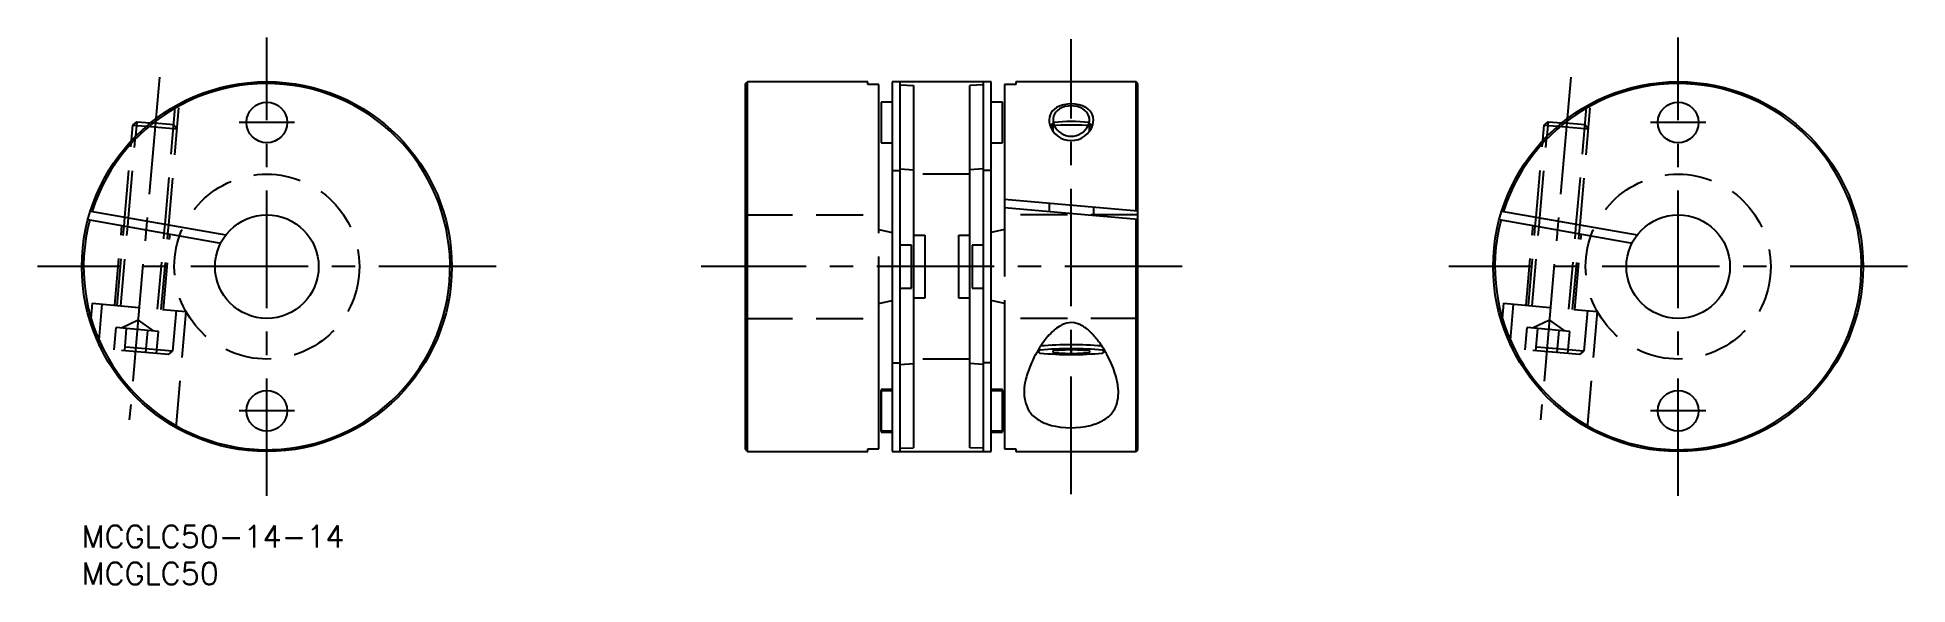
# Model space of a CAD drawing. Extents: x -6 to 247, y -8 to 66.
import ezdxf

# ---------------------------------------------------------------- set-up
doc = ezdxf.new("R2010")
doc.units = 0
doc.header["$LTSCALE"] = 0.5
doc.linetypes.add('CENTER', pattern=[50.8, 31.75, -6.35, 6.35, -6.35])
doc.linetypes.add('DASHED', pattern=[19.05, 12.7, -6.35])
for name, color, linetype in [('MSM_CENTER', 1, 'CENTER'), ('MSM_CONTINUOUS', 7, 'CONTINUOUS'), ('MSM_DASHED', 4, 'DASHED'), ('MSM_NARROW', 5, 'CONTINUOUS'), ('MSM_PART_NUMBER', 7, 'CONTINUOUS')]:
    doc.layers.add(name, color=color, linetype=linetype)
doc.styles.get("Standard").update_dxf_attribs({"font": 'txt.shx', "height": 3, "bigfont": 'bigfont.shx'})

# ---------------------------------------------------------------- blocks, each defined once
blk = doc.blocks.new('*U7')
at = {"layer": 'MSM_PART_NUMBER'}
blk.add_text('MCGLC50-14-14', height=3, dxfattribs=at).set_placement((0, -3))
blk = doc.blocks.new('*U8')
at = {"layer": 'MSM_PART_NUMBER'}
blk.add_text('MCGLC50', height=3, dxfattribs=at).set_placement((0, -8))

msp = doc.modelspace()

# ---------------------------------------------------------------- linework, layer by layer
at = {"layer": 'MSM_CENTER'}
for p, q in [((25, 4), (25, 66)), ((133.68, 4.25), (133.68, 65.75)), ((215.68, 4), (215.68, 66)), ((10.48, 60.63), (6.42, 14.27)), ((201.16, 60.63), (197.1, 14.27)), ((28.75, 54.5), (21.25, 54.5)), ((219.43, 54.5), (211.93, 54.5)), ((56, 35), (-6, 35)), ((148.68, 35), (83.68, 35)), ((246.68, 35), (184.68, 35)), ((28.75, 15.5), (21.25, 15.5)), ((219.43, 15.5), (211.93, 15.5))]:
    msp.add_line(p, q, dxfattribs=at)
at = {"layer": 'MSM_CONTINUOUS'}
for p, q in [((89.93, 60), (89.68, 59.75)), ((89.68, 10.25), (89.68, 59.75)), ((106.18, 60), (89.93, 60)), ((89.93, 10), (89.93, 60)), ((106.18, 59.64), (106.18, 60)), ((107.68, 59.64), (106.18, 59.64)), ((107.68, 40), (107.68, 59.64)), ((122.88, 60), (109.48, 60)), ((109.48, 60), (109.48, 10)), ((110.58, 10), (110.58, 60)), ((110.58, 59.57), (112.38, 59.49)), ((112.38, 59.49), (112.38, 10.51)), ((121.78, 59.57), (119.98, 59.49)), ((119.98, 10.51), (119.98, 59.49)), ((121.78, 60), (121.78, 10)), ((122.88, 10), (122.88, 60)), ((126.18, 59.64), (124.68, 59.64)), ((124.68, 59.64), (124.68, 40)), ((142.43, 60), (126.18, 60)), ((126.18, 60), (126.18, 59.64)), ((142.68, 59.75), (142.43, 60)), ((142.43, 42.54), (142.43, 60)), ((142.68, 10.25), (142.68, 59.75)), ((109.48, 57.25), (107.98, 57.25)), ((107.98, 57.25), (107.98, 51.75)), ((124.38, 57.25), (122.88, 57.25)), ((124.38, 51.75), (124.38, 57.25)), ((6.72, 52.05), (6.9, 54.15)), ((6.9, 54.15), (7.44, 54.6)), ((6.9, 54.15), (8.74, 53.99)), ((7.44, 54.6), (7.27, 52.62)), ((7.44, 54.6), (9.29, 54.44)), ((130.81, 54.06), (131.25, 54.46)), ((136.55, 54.06), (136.1, 54.46)), ((197.39, 52.05), (197.58, 54.15)), ((197.58, 54.15), (198.12, 54.6)), ((197.58, 54.15), (199.42, 53.99)), ((198.12, 54.6), (197.95, 52.62)), ((198.12, 54.6), (199.96, 54.44)), ((107.98, 51.75), (109.48, 51.75)), ((122.88, 51.75), (124.38, 51.75)), ((110.58, 48.22), (112.38, 48.08)), ((121.78, 48.22), (119.98, 48.08)), ((142.68, 42.51), (124.68, 44.09)), ((130.68, 43.56), (130.68, 42.41)), ((136.68, 43.04), (136.68, 41.88)), ((0.82, 41.36), (18.77, 38.19)), ((1.16, 42.51), (19.47, 39.29)), ((5.71, 40.49), (5.81, 41.69)), ((11.64, 39.45), (11.74, 40.65)), ((142.68, 41.36), (124.68, 42.93)), ((142.43, 10), (142.43, 41.38)), ((191.5, 41.36), (209.45, 38.19)), ((191.83, 42.51), (210.14, 39.29)), ((196.38, 40.49), (196.49, 41.69)), ((202.31, 39.45), (202.42, 40.65)), ((107.68, 40), (109.48, 39.6)), ((112.38, 39.25), (113.88, 39.25)), ((113.88, 39.25), (113.88, 30.75)), ((118.48, 39.25), (119.98, 39.25)), ((118.48, 30.75), (118.48, 39.25)), ((124.68, 40), (122.88, 39.6)), ((112.08, 37.9), (110.58, 37.9)), ((112.08, 32.1), (112.08, 37.9)), ((121.78, 37.9), (120.28, 37.9)), ((120.28, 37.9), (120.28, 32.1)), ((107.68, 30), (109.48, 30.4)), ((110.58, 32.1), (112.08, 32.1)), ((113.88, 30.75), (112.38, 30.75)), ((119.98, 30.75), (118.48, 30.75)), ((120.28, 32.1), (121.78, 32.1)), ((124.68, 30), (122.88, 30.4)), ((107.68, 10.36), (107.68, 30)), ((124.68, 30), (124.68, 10.36)), ((2.3, 24.52), (2.29, 24.44)), ((2.29, 24.44), (2.4, 24.31)), ((2.29, 24.44), (2.34, 24.43)), ((129.35, 23.36), (129.11, 23.56)), ((133.68, 23.76), (131.18, 23.63)), ((131.18, 23.63), (131.18, 23.38)), ((131.18, 23.38), (133.68, 23.25)), ((136.18, 23.63), (133.68, 23.76)), ((133.68, 23.76), (133.68, 23.25)), ((133.68, 23.25), (136.18, 23.38)), ((136.18, 23.38), (136.18, 23.63)), ((138.01, 23.36), (138.25, 23.56)), ((192.98, 24.52), (192.97, 24.44)), ((192.97, 24.44), (193.08, 24.31)), ((192.97, 24.44), (193.02, 24.43)), ((110.58, 21.78), (112.38, 21.92)), ((121.78, 21.78), (119.98, 21.92)), ((109.48, 18.4), (107.98, 18.4)), ((107.98, 18.4), (107.98, 12.6)), ((107.98, 18.25), (109.48, 18.25)), ((107.98, 12.75), (107.98, 18.25)), ((124.38, 18.4), (122.88, 18.4)), ((122.88, 18.25), (124.38, 18.25)), ((124.38, 12.6), (124.38, 18.4)), ((124.38, 18.25), (124.38, 12.75)), ((109.48, 12.75), (107.98, 12.75)), ((124.38, 12.75), (122.88, 12.75)), ((89.68, 10.25), (89.93, 10)), ((106.18, 10), (106.18, 10.36)), ((106.18, 10.36), (107.68, 10.36)), ((107.98, 12.6), (109.48, 12.6)), ((110.58, 10.43), (112.38, 10.51)), ((121.78, 10.43), (119.98, 10.51)), ((122.88, 12.6), (124.38, 12.6)), ((124.68, 10.36), (126.18, 10.36)), ((126.18, 10.36), (126.18, 10)), ((142.43, 10), (142.68, 10.25)), ((89.93, 10), (106.18, 10)), ((109.48, 10), (122.88, 10)), ((126.18, 10), (142.43, 10))]:
    msp.add_line(p, q, dxfattribs=at)
for centre, radius in [((25, 35), 25), ((215.68, 35), 25), ((25, 54.5), 2.75), ((215.68, 54.5), 2.75), ((25, 35), 7), ((215.68, 35), 7), ((25, 15.5), 2.75), ((215.68, 15.5), 2.75)]:
    msp.add_circle(centre, radius, dxfattribs=at)
for centre, radius, start, end in [((25, 35), 24.75, 165.2255, 162.4311), ((215.68, 35), 24.75, 165.2255, 162.4311), ((132.95, 54.82), 1.73, 119.5999, 205.1123), ((133.68, 53.53), 3.21, 60.4001, 119.5999), ((134.41, 54.82), 1.73, 334.8877, 60.4001), ((133.68, 24), 30.15, 84.5756, 95.4244), ((131.32, 54.39), 0.103, 95.5866, 132.0854), ((133.68, 30.31), 24.3, 84.4134, 95.5866), ((133.68, 55.16), 2.53, 205.1123, 334.8877), ((136.03, 54.39), 0.103, 47.9146, 84.4134), ((139.26, 18.02), 11.54, 139.1003, 143.6191), ((136.88, 20.1), 8.38, 131.6903, 139.2305), ((134.86, 22.4), 5.32, 120.8566, 131.8564), ((133.66, 24.65), 2.78, 66.3701, 123.4907), ((133.34, 23.79), 3.7, 60.0693, 67.0882), ((132.99, 23.17), 4.4, 57.1276, 60.1845), ((132.61, 22.59), 5.1, 53.0791, 57.08), ((132.19, 22.03), 5.8, 50.7195, 53.0935), ((131.78, 21.53), 6.45, 48.5684, 50.7215), ((131.33, 21.01), 7.14, 46.6131, 48.5702), ((130.79, 20.44), 7.92, 44.397, 46.6114), ((130.07, 19.73), 8.93, 42.4304, 44.4006), ((129.45, 19.17), 9.76, 40.9931, 42.4345), ((128.5, 18.35), 11.02, 38.4165, 40.9573), ((142.96, 15.47), 16.04, 149.121, 154.1241), ((141.61, 16.3), 14.45, 143.6482, 149.1832), ((129.46, 23.5), 0.185, 95.6175, 264.3825), ((133.68, -19.34), 43.24, 84.3825, 95.6175), ((133.68, 66.35), 43.24, 264.3825, 275.6175), ((133.68, -25.81), 50.25, 85.2885, 94.7112), ((129.79, 19.32), 9.41, 33.7814, 38.7116), ((129.15, 18.44), 10.43, 30.2864, 35.8215), ((137.89, 23.5), 0.185, 275.6175, 84.3825), ((124.49, 15.52), 15.93, 28.3687, 30.8871), ((124.58, 15.57), 15.83, 23.348, 28.393), ((137.77, 17.35), 10.51, 162.0998, 167.7025), ((141.68, 16.07), 14.62, 154.0362, 162.0443), ((126.43, 16.35), 13.82, 17.8026, 23.3969), ((129.07, 17.2), 11.05, 12.8311, 17.8133), ((132.9, 18.12), 5.6, 164.7984, 207.3468), ((134.47, 17.99), 5.58, 342.0877, 8.9947), ((132.33, 17.91), 7.71, 7.108, 13.0821), ((131.02, 17.49), 3.65, 212.203, 221.9509), ((136.16, 17.63), 3.87, 306.1225, 329.0709), ((136.26, 17.55), 3.75, 329.3553, 340.0816), ((131.37, 17.82), 4.13, 222.0426, 234.5506), ((131.97, 18.66), 5.16, 234.5655, 244.2956), ((132.57, 19.91), 6.55, 244.2602, 251.2082), ((133.15, 21.62), 8.36, 251.2705, 259.0417), ((133.64, 24.22), 11, 259.0727, 287.3998), ((135.12, 19.1), 5.67, 288.2155, 305.8584)]:
    msp.add_arc(centre, radius, start, end, dxfattribs=at)
at = {"layer": 'MSM_DASHED'}
for p, q in [((11.25, 40.74), (12.65, 56.74)), ((11.74, 40.65), (13.17, 57.03)), ((201.92, 40.74), (203.32, 56.74)), ((202.42, 40.65), (203.85, 57.03)), ((8.74, 53.99), (12.88, 53.63)), ((12.42, 54.17), (9.29, 54.44)), ((12.42, 54.17), (12.88, 53.63)), ((199.42, 53.99), (203.55, 53.63)), ((203.1, 54.17), (199.96, 54.44)), ((203.1, 54.17), (203.55, 53.63)), ((5.81, 41.69), (6.72, 52.05)), ((6.3, 41.61), (7.27, 52.62)), ((196.49, 41.69), (197.39, 52.05)), ((196.98, 41.61), (197.95, 52.62)), ((109.48, 48), (110.58, 48)), ((119.98, 47.5), (112.38, 47.5)), ((122.88, 48), (121.78, 48)), ((4.47, 29.77), (5.41, 40.55)), ((4.76, 29.74), (5.71, 40.49)), ((89.68, 42), (107.68, 42)), ((142.68, 42), (124.68, 42)), ((195.14, 29.77), (196.09, 40.55)), ((195.44, 29.74), (196.38, 40.49)), ((5.26, 29.7), (6.2, 40.41)), ((10.24, 29.26), (11.14, 39.54)), ((10.74, 29.22), (11.64, 39.45)), ((11.04, 29.19), (11.93, 39.4)), ((107.68, 30), (107.68, 40)), ((124.68, 40), (124.68, 30)), ((195.94, 29.7), (196.88, 40.41)), ((200.92, 29.26), (201.82, 39.54)), ((201.42, 29.22), (202.31, 39.45)), ((201.72, 29.19), (202.61, 39.4)), ((1.4, 30.04), (1.17, 27.43)), ((1.4, 30.04), (14.1, 28.93)), ((2.3, 24.52), (2.77, 29.92)), ((12.73, 29.05), (12.26, 23.57)), ((12.73, 13.22), (14.1, 28.93)), ((89.68, 28), (107.68, 28)), ((142.68, 28), (124.68, 28)), ((192.08, 30.04), (191.85, 27.43)), ((192.08, 30.04), (204.78, 28.93)), ((192.98, 24.52), (193.45, 29.92)), ((203.41, 29.05), (202.93, 23.57)), ((203.41, 13.22), (204.78, 28.93)), ((4.35, 23.76), (4.62, 26.75)), ((10.37, 26.24), (4.62, 26.75)), ((7.6, 27.74), (5.34, 26.68)), ((5.79, 23.63), (6.05, 26.62)), ((7.6, 27.74), (9.65, 26.3)), ((8.67, 23.38), (8.93, 26.37)), ((10.11, 23.25), (10.37, 26.24)), ((195.03, 23.76), (195.29, 26.75)), ((201.04, 26.24), (195.29, 26.75)), ((198.28, 27.74), (196.01, 26.68)), ((196.47, 23.63), (196.73, 26.62)), ((198.28, 27.74), (200.33, 26.3)), ((199.35, 23.38), (199.61, 26.37)), ((200.78, 23.25), (201.04, 26.24)), ((12.26, 23.57), (2.34, 24.43)), ((2.4, 24.31), (2.75, 23.9)), ((11.71, 23.11), (2.75, 23.9)), ((11.71, 23.11), (12.26, 23.57)), ((202.93, 23.57), (193.02, 24.43)), ((193.08, 24.31), (193.42, 23.9)), ((202.39, 23.11), (193.42, 23.9)), ((202.39, 23.11), (202.93, 23.57)), ((109.48, 22), (110.58, 22)), ((119.98, 22.5), (112.38, 22.5)), ((122.88, 22), (121.78, 22))]:
    msp.add_line(p, q, dxfattribs=at)
for centre in [(25, 35), (215.68, 35)]:
    msp.add_circle(centre, 12.5, dxfattribs=at)
at = {"layer": 'MSM_NARROW'}
for p, q in [((131.22, 53.3), (131.22, 54.43)), ((136.14, 53.3), (136.14, 54.43)), ((6.2, 40.41), (6.3, 41.61)), ((11.14, 39.54), (11.25, 40.74)), ((196.88, 40.41), (196.98, 41.61)), ((201.82, 39.54), (201.92, 40.74))]:
    msp.add_line(p, q, dxfattribs=at)
for centre, radius, start, end in [((132.66, 54.78), 1.98, 119.455, 197.5329), ((133.68, 52.97), 4.05, 60.545, 119.455), ((134.7, 54.78), 1.98, 342.4671, 60.545), ((133.68, 55.1), 3.05, 197.5329, 342.4671)]:
    msp.add_arc(centre, radius, start, end, dxfattribs=at)

# ---------------------------------------------------------------- block references
at = {"layer": 'MSM_CONTINUOUS'}
for name in ['*U7', '*U8']:
    msp.add_blockref(name, (0, 0), dxfattribs=at)

doc.saveas('drawing.dxf')
